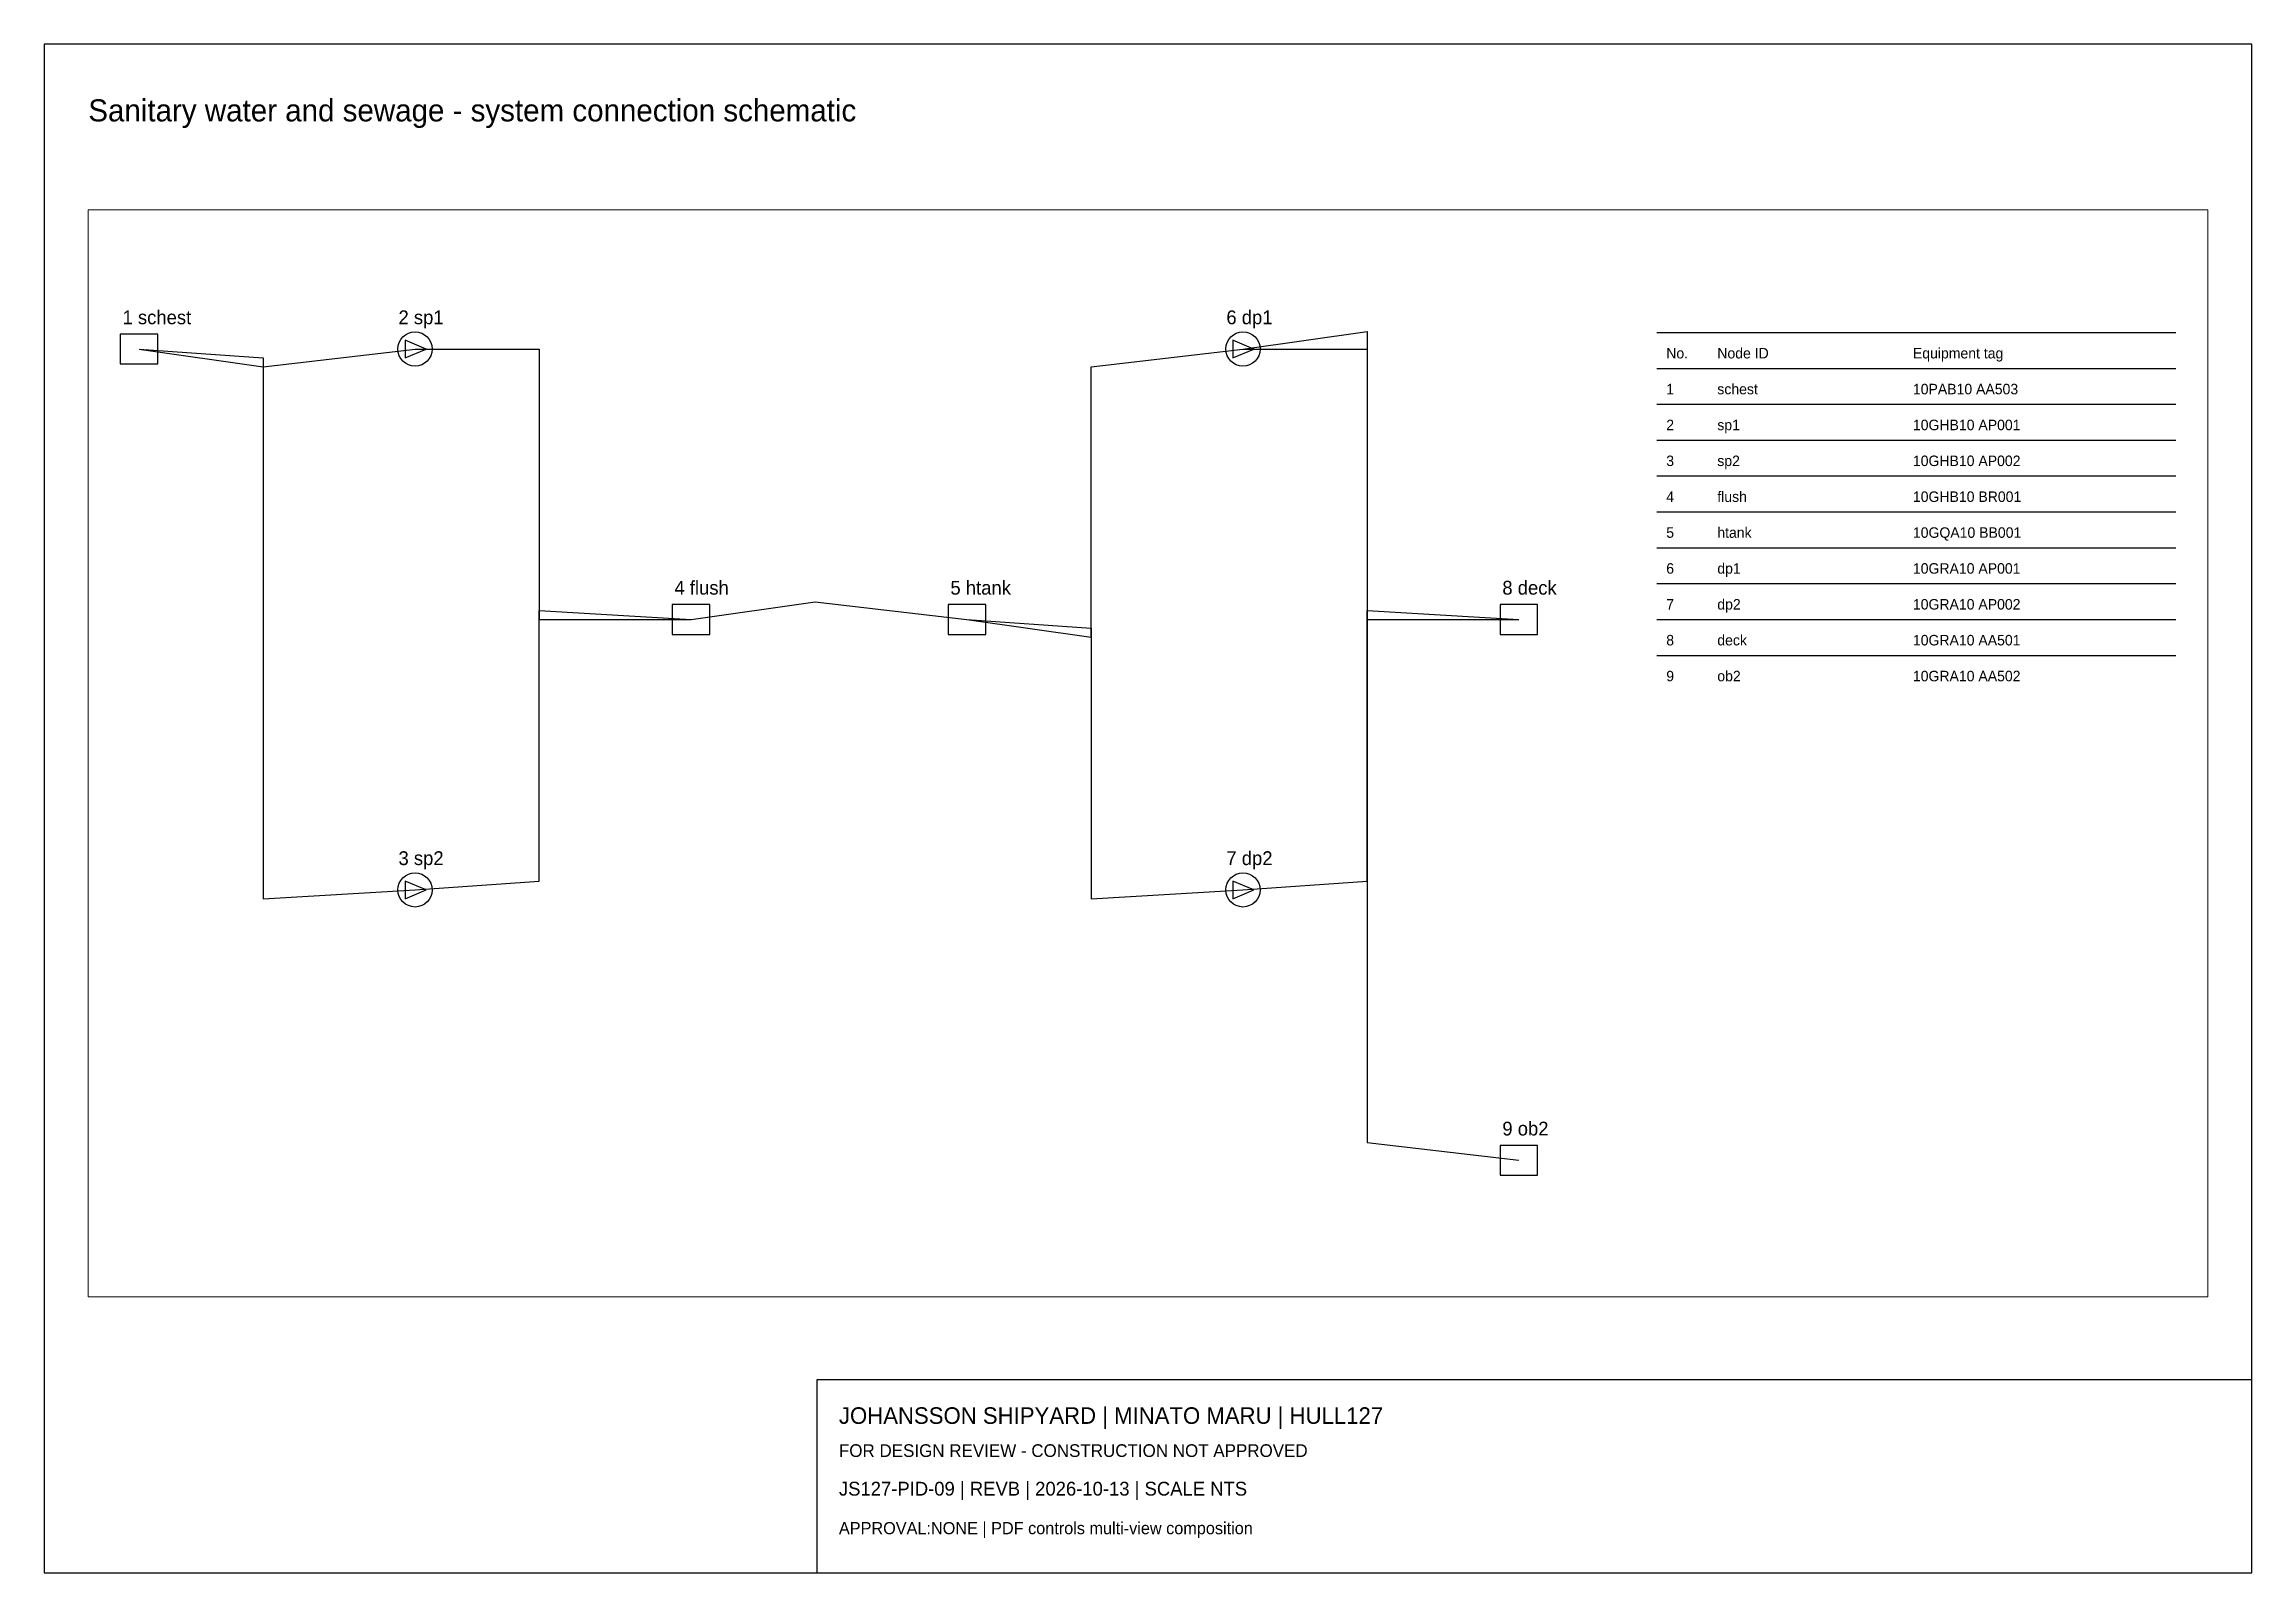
# Paper-space layout 'Layout1' of a CAD drawing. Header units: millimetres. Extents: x 10 to 410, y 10 to 287.
# The model-space entities are those that its viewports show. They can reach past a viewport. Long polylines and large blocks are cut down to what shows.
import ezdxf

# ---------------------------------------------------------------- set-up
doc = ezdxf.new("R2010")
doc.units = ezdxf.units.MM
for name, color, linetype in [('ANNOTATION', 7, 'Continuous'), ('EQUIPMENT', 3, 'Continuous'), ('GEOMETRY', 7, 'Continuous'), ('PIPING', 4, 'Continuous')]:
    doc.layers.add(name, color=color, linetype=linetype)

msp = doc.modelspace()

# ---------------------------------------------------------------- linework, layer by layer
at = {"layer": 'EQUIPMENT'}
for points in [[(30.6, 244.3), (37.4, 244.3), (37.4, 249.7), (30.6, 249.7)], [(82.2, 245.4), (86, 247), (82.2, 248.6)], [(232.2, 245.4), (236, 247), (232.2, 248.6)], [(130.6, 195.3), (137.4, 195.3), (137.4, 200.7), (130.6, 200.7)], [(180.6, 195.3), (187.4, 195.3), (187.4, 200.7), (180.6, 200.7)], [(280.6, 195.3), (287.4, 195.3), (287.4, 200.7), (280.6, 200.7)], [(82.2, 147.4), (86, 149), (82.2, 150.6)], [(232.2, 147.4), (236, 149), (232.2, 150.6)], [(280.6, 97.3), (287.4, 97.3), (287.4, 102.7), (280.6, 102.7)]]:
    msp.add_lwpolyline(points, close=True, dxfattribs=at)
for centre in [(84, 247), (234, 247), (84, 149), (234, 149)]:
    msp.add_circle(centre, 3.1, dxfattribs=at)
at = {"layer": 'GEOMETRY'}
for p, q in [((309, 250), (403, 250)), ((309, 243.5), (403, 243.5)), ((309, 237), (403, 237)), ((309, 230.5), (403, 230.5)), ((309, 224), (403, 224)), ((309, 217.5), (403, 217.5)), ((309, 211), (403, 211)), ((309, 204.5), (403, 204.5)), ((309, 198), (403, 198)), ((309, 191.5), (403, 191.5))]:
    msp.add_line(p, q, dxfattribs=at)
at = {"layer": 'PIPING'}
for points in [[(234, 247), (256.5, 250.2), (256.5, 103.2), (284, 100)], [(34, 247), (56.5, 243.8), (56.5, 243.8), (84, 247)], [(34, 247), (56.5, 245.4), (56.5, 147.4), (84, 149)], [(84, 247), (106.5, 247), (106.5, 198), (134, 198)], [(184, 198), (206.5, 194.8), (206.5, 243.8), (234, 247)], [(234, 247), (256.5, 247), (256.5, 198), (284, 198)], [(134, 198), (156.5, 201.2), (156.5, 201.2), (184, 198)], [(84, 149), (106.5, 150.6), (106.5, 199.6), (134, 198)], [(184, 198), (206.5, 196.4), (206.5, 147.4), (234, 149)], [(234, 149), (256.5, 150.6), (256.5, 199.6), (284, 198)]]:
    msp.add_lwpolyline(points, dxfattribs=at)

# ---------------------------------------------------------------- texts
at = {"layer": 'ANNOTATION'}
for s, height, p in [('1 schest', 2.5, (31, 251.5)), ('2 sp1', 2.5, (81, 251.5)), ('6 dp1', 2.5, (231, 251.5)), ('No.', 1.9, (310.7, 245.3)), ('Node ID', 1.9, (319.95, 245.3)), ('Equipment tag', 1.9, (355.39, 245.3)), ('1', 1.9, (310.7, 238.8)), ('schest', 1.9, (319.95, 238.8)), ('10PAB10 AA503', 1.9, (355.39, 238.8)), ('2', 1.9, (310.7, 232.3)), ('sp1', 1.9, (319.95, 232.3)), ('10GHB10 AP001', 1.9, (355.39, 232.3)), ('3', 1.9, (310.7, 225.8)), ('sp2', 1.9, (319.95, 225.8)), ('10GHB10 AP002', 1.9, (355.39, 225.8)), ('4', 1.9, (310.7, 219.3)), ('flush', 1.9, (319.95, 219.3)), ('10GHB10 BR001', 1.9, (355.39, 219.3)), ('5', 1.9, (310.7, 212.8)), ('htank', 1.9, (319.95, 212.8)), ('10GQA10 BB001', 1.9, (355.39, 212.8)), ('6', 1.9, (310.7, 206.3)), ('dp1', 1.9, (319.95, 206.3)), ('10GRA10 AP001', 1.9, (355.39, 206.3)), ('4 flush', 2.5, (131, 202.5)), ('5 htank', 2.5, (181, 202.5)), ('8 deck', 2.5, (281, 202.5)), ('7', 1.9, (310.7, 199.8)), ('dp2', 1.9, (319.95, 199.8)), ('10GRA10 AP002', 1.9, (355.39, 199.8)), ('8', 1.9, (310.7, 193.3)), ('deck', 1.9, (319.95, 193.3)), ('10GRA10 AA501', 1.9, (355.39, 193.3)), ('9', 1.9, (310.7, 186.8)), ('ob2', 1.9, (319.95, 186.8)), ('10GRA10 AA502', 1.9, (355.39, 186.8)), ('3 sp2', 2.5, (81, 153.5)), ('7 dp2', 2.5, (231, 153.5)), ('9 ob2', 2.5, (281, 104.5))]:
    msp.add_text(s, height=height, dxfattribs=at).set_placement(p)

psp = doc.layouts.get("Layout1")

# ---------------------------------------------------------------- linework, layer by layer
for points in [[(10, 10), (410, 10), (410, 287), (10, 287)], [(150, 10), (410, 10), (410, 45), (150, 45)]]:
    psp.add_lwpolyline(points, close=True)

# ---------------------------------------------------------------- texts
for s, height, p in [('Sanitary water and sewage - system connection schematic', 4, (18, 273)), ('JOHANSSON SHIPYARD | MINATO MARU | HULL127', 3, (154, 37)), ('FOR DESIGN REVIEW - CONSTRUCTION NOT APPROVED', 2.3, (154, 31)), ('JS127-PID-09 | REVB | 2026-10-13 | SCALE NTS', 2.5, (154, 24)), ('APPROVAL:NONE | PDF controls multi-view composition', 2.2, (154, 17))]:
    psp.add_text(s, height=height).set_placement(p)

# ---------------------------------------------------------------- viewports
at = {"layer": 'VIEWPORTS'}
psp.add_viewport(center=(210, 158.5), size=(384, 197), view_center_point=(216.8, 173.75), view_height=197, dxfattribs=at)

doc.saveas('drawing.dxf')
